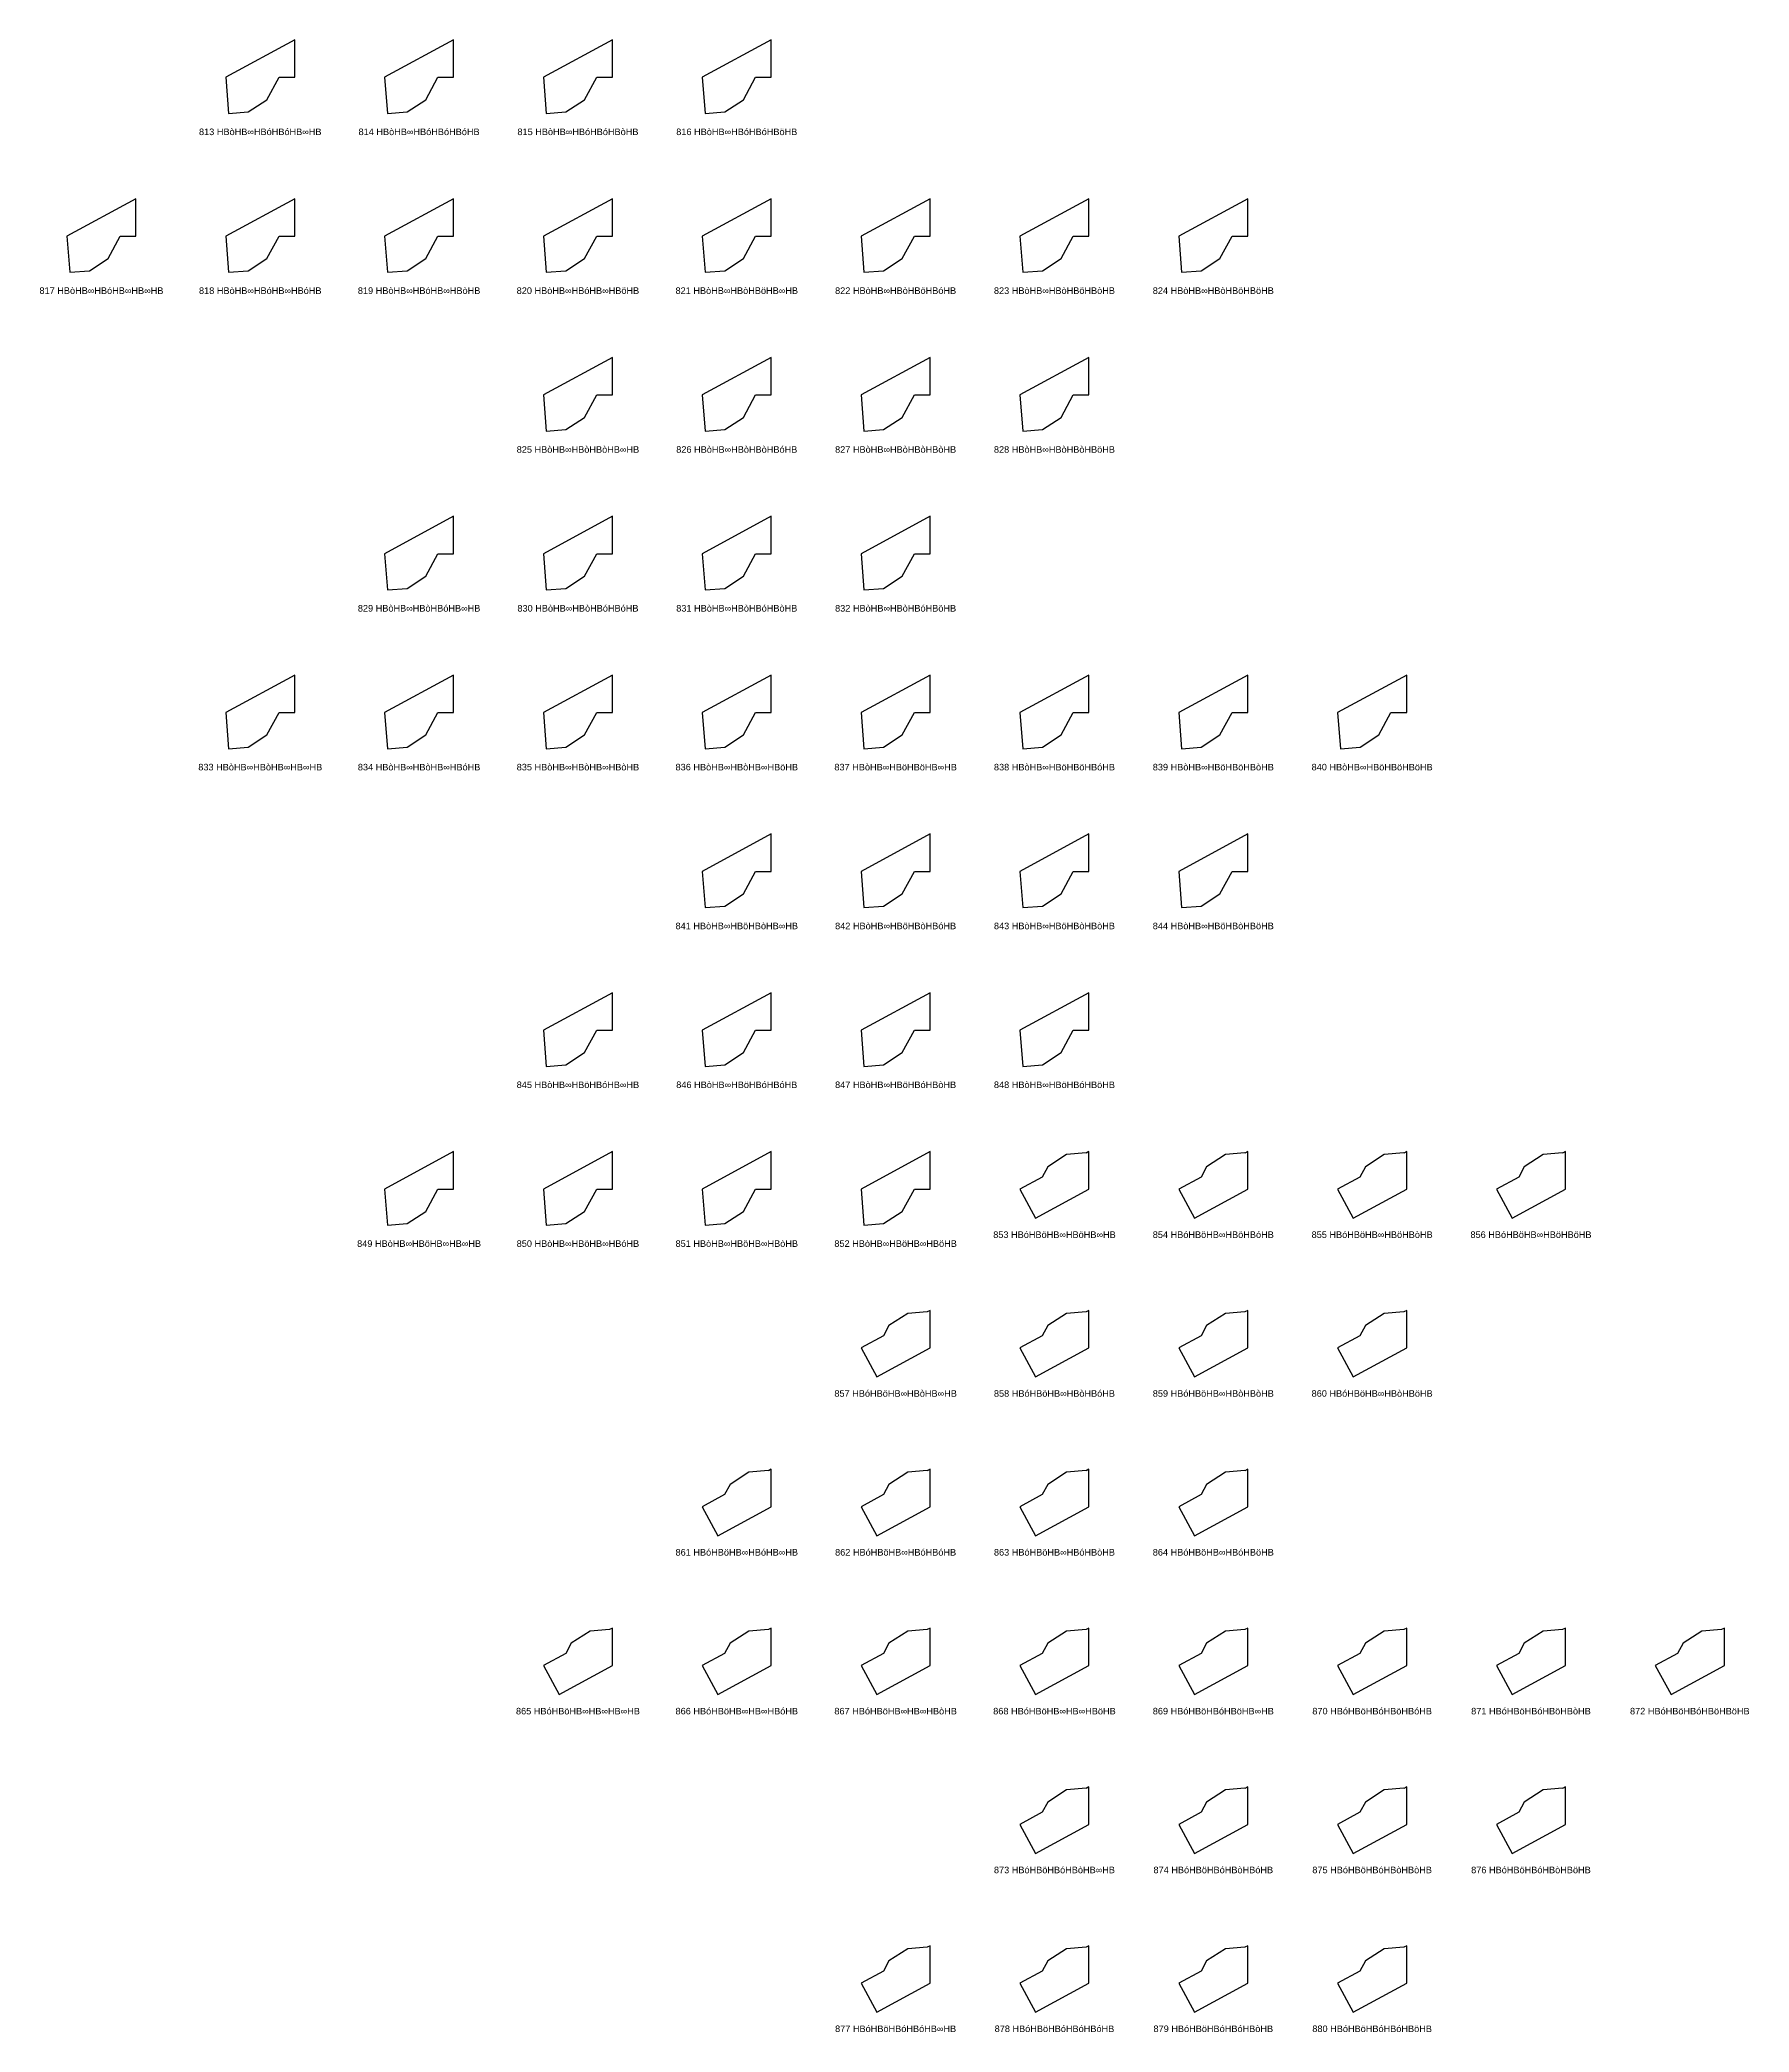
# Model space of a CAD drawing. Header units: millimetres. Extents: x 122552 to 1654769, y -10280102 to 62068.
# Drawn here: x 1289914 to 1576684, y -7680545 to -7346262 of the extents above; entities that cross this region are included whole.
import ezdxf
from ezdxf.enums import TextEntityAlignment as Align

# ---------------------------------------------------------------- set-up
doc = ezdxf.new("R2010")
doc.units = ezdxf.units.MM
doc.styles.add('Arial', font='arial_0.ttf')

msp = doc.modelspace()

# ---------------------------------------------------------------- linework, layer by layer
for points in [[(1330050, -7352551), (1332686, -7352551), (1332686, -7346262), (1321099, -7352551), (1321579, -7358609), (1324867, -7358348), (1328013, -7356303)], [(1356698, -7352551), (1359335, -7352551), (1359335, -7346262), (1347747, -7352551), (1348228, -7358609), (1351516, -7358348), (1354662, -7356303)], [(1383347, -7352551), (1385983, -7352551), (1385983, -7346262), (1374396, -7352551), (1374876, -7358609), (1378164, -7358348), (1381311, -7356303)], [(1409996, -7352551), (1412632, -7352551), (1412632, -7346262), (1401045, -7352551), (1401525, -7358609), (1404813, -7358348), (1407959, -7356303)], [(1303401, -7379199), (1306037, -7379199), (1306037, -7372911), (1294450, -7379199), (1294930, -7385258), (1298218, -7384997), (1301365, -7382952)], [(1330050, -7379199), (1332686, -7379199), (1332686, -7372911), (1321099, -7379199), (1321579, -7385258), (1324867, -7384997), (1328013, -7382952)], [(1356698, -7379199), (1359335, -7379199), (1359335, -7372911), (1347747, -7379199), (1348228, -7385258), (1351516, -7384997), (1354662, -7382952)], [(1383347, -7379199), (1385983, -7379199), (1385983, -7372911), (1374396, -7379199), (1374876, -7385258), (1378164, -7384997), (1381311, -7382952)], [(1409996, -7379199), (1412632, -7379199), (1412632, -7372911), (1401045, -7379199), (1401525, -7385258), (1404813, -7384997), (1407959, -7382952)], [(1436644, -7379199), (1439281, -7379199), (1439281, -7372911), (1427693, -7379199), (1428174, -7385258), (1431462, -7384997), (1434608, -7382952)], [(1463293, -7379199), (1465929, -7379199), (1465929, -7372911), (1454342, -7379199), (1454822, -7385258), (1458110, -7384997), (1461257, -7382952)], [(1489942, -7379199), (1492578, -7379199), (1492578, -7372911), (1480991, -7379199), (1481471, -7385258), (1484759, -7384997), (1487905, -7382952)], [(1383347, -7405848), (1385983, -7405848), (1385983, -7399560), (1374396, -7405848), (1374876, -7411906), (1378164, -7411646), (1381311, -7409601)], [(1409996, -7405848), (1412632, -7405848), (1412632, -7399560), (1401045, -7405848), (1401525, -7411906), (1404813, -7411646), (1407959, -7409601)], [(1436644, -7405848), (1439281, -7405848), (1439281, -7399560), (1427693, -7405848), (1428174, -7411906), (1431462, -7411646), (1434608, -7409601)], [(1463293, -7405848), (1465929, -7405848), (1465929, -7399560), (1454342, -7405848), (1454822, -7411906), (1458110, -7411646), (1461257, -7409601)], [(1356698, -7432497), (1359335, -7432497), (1359335, -7426208), (1347747, -7432497), (1348228, -7438555), (1351516, -7438294), (1354662, -7436249)], [(1383347, -7432497), (1385983, -7432497), (1385983, -7426208), (1374396, -7432497), (1374876, -7438555), (1378164, -7438294), (1381311, -7436249)], [(1409996, -7432497), (1412632, -7432497), (1412632, -7426208), (1401045, -7432497), (1401525, -7438555), (1404813, -7438294), (1407959, -7436249)], [(1436644, -7432497), (1439281, -7432497), (1439281, -7426208), (1427693, -7432497), (1428174, -7438555), (1431462, -7438294), (1434608, -7436249)], [(1330050, -7459145), (1332686, -7459145), (1332686, -7452857), (1321099, -7459145), (1321579, -7465204), (1324867, -7464943), (1328013, -7462898)], [(1356698, -7459145), (1359335, -7459145), (1359335, -7452857), (1347747, -7459145), (1348228, -7465204), (1351516, -7464943), (1354662, -7462898)], [(1383347, -7459145), (1385983, -7459145), (1385983, -7452857), (1374396, -7459145), (1374876, -7465204), (1378164, -7464943), (1381311, -7462898)], [(1409996, -7459145), (1412632, -7459145), (1412632, -7452857), (1401045, -7459145), (1401525, -7465204), (1404813, -7464943), (1407959, -7462898)], [(1436644, -7459145), (1439281, -7459145), (1439281, -7452857), (1427693, -7459145), (1428174, -7465204), (1431462, -7464943), (1434608, -7462898)], [(1463293, -7459145), (1465929, -7459145), (1465929, -7452857), (1454342, -7459145), (1454822, -7465204), (1458110, -7464943), (1461257, -7462898)], [(1489942, -7459145), (1492578, -7459145), (1492578, -7452857), (1480991, -7459145), (1481471, -7465204), (1484759, -7464943), (1487905, -7462898)], [(1516590, -7459145), (1519227, -7459145), (1519227, -7452857), (1507639, -7459145), (1508120, -7465204), (1511408, -7464943), (1514554, -7462898)], [(1409996, -7485794), (1412632, -7485794), (1412632, -7479506), (1401045, -7485794), (1401525, -7491852), (1404813, -7491592), (1407959, -7489547)], [(1436644, -7485794), (1439281, -7485794), (1439281, -7479506), (1427693, -7485794), (1428174, -7491852), (1431462, -7491592), (1434608, -7489547)], [(1463293, -7485794), (1465929, -7485794), (1465929, -7479506), (1454342, -7485794), (1454822, -7491852), (1458110, -7491592), (1461257, -7489547)], [(1489942, -7485794), (1492578, -7485794), (1492578, -7479506), (1480991, -7485794), (1481471, -7491852), (1484759, -7491592), (1487905, -7489547)], [(1383347, -7512443), (1385983, -7512443), (1385983, -7506154), (1374396, -7512443), (1374876, -7518501), (1378164, -7518240), (1381311, -7516195)], [(1409996, -7512443), (1412632, -7512443), (1412632, -7506154), (1401045, -7512443), (1401525, -7518501), (1404813, -7518240), (1407959, -7516195)], [(1436644, -7512443), (1439281, -7512443), (1439281, -7506154), (1427693, -7512443), (1428174, -7518501), (1431462, -7518240), (1434608, -7516195)], [(1463293, -7512443), (1465929, -7512443), (1465929, -7506154), (1454342, -7512443), (1454822, -7518501), (1458110, -7518240), (1461257, -7516195)], [(1356698, -7539091), (1359335, -7539091), (1359335, -7532803), (1347747, -7539091), (1348228, -7545150), (1351516, -7544889), (1354662, -7542844)], [(1383347, -7539091), (1385983, -7539091), (1385983, -7532803), (1374396, -7539091), (1374876, -7545150), (1378164, -7544889), (1381311, -7542844)], [(1409996, -7539091), (1412632, -7539091), (1412632, -7532803), (1401045, -7539091), (1401525, -7545150), (1404813, -7544889), (1407959, -7542844)], [(1436644, -7539091), (1439281, -7539091), (1439281, -7532803), (1427693, -7539091), (1428174, -7545150), (1431462, -7544889), (1434608, -7542844)], [(1456978, -7543949), (1465929, -7539091), (1465929, -7532803), (1465451, -7533063), (1465449, -7533033), (1462161, -7533294), (1459015, -7535339), (1458079, -7537064), (1454342, -7539091)], [(1483627, -7543949), (1492578, -7539091), (1492578, -7532803), (1492100, -7533063), (1492097, -7533033), (1488810, -7533294), (1485663, -7535339), (1484727, -7537064), (1480991, -7539091)], [(1510276, -7543949), (1519227, -7539091), (1519227, -7532803), (1518748, -7533063), (1518746, -7533033), (1515458, -7533294), (1512312, -7535339), (1511376, -7537064), (1507639, -7539091)], [(1536924, -7543949), (1545875, -7539091), (1545875, -7532803), (1545397, -7533063), (1545395, -7533033), (1542107, -7533294), (1538961, -7535339), (1538025, -7537064), (1534288, -7539091)], [(1430330, -7570598), (1439281, -7565740), (1439281, -7559452), (1438802, -7559711), (1438800, -7559682), (1435512, -7559943), (1432366, -7561988), (1431430, -7563712), (1427693, -7565740)], [(1456978, -7570598), (1465929, -7565740), (1465929, -7559452), (1465451, -7559711), (1465449, -7559682), (1462161, -7559943), (1459015, -7561988), (1458079, -7563712), (1454342, -7565740)], [(1483627, -7570598), (1492578, -7565740), (1492578, -7559452), (1492100, -7559711), (1492097, -7559682), (1488810, -7559943), (1485663, -7561988), (1484727, -7563712), (1480991, -7565740)], [(1510276, -7570598), (1519227, -7565740), (1519227, -7559452), (1518748, -7559711), (1518746, -7559682), (1515458, -7559943), (1512312, -7561988), (1511376, -7563712), (1507639, -7565740)], [(1403681, -7597246), (1412632, -7592389), (1412632, -7586100), (1412154, -7586360), (1412151, -7586330), (1408864, -7586591), (1405717, -7588636), (1404781, -7590361), (1401045, -7592389)], [(1430330, -7597246), (1439281, -7592389), (1439281, -7586100), (1438802, -7586360), (1438800, -7586330), (1435512, -7586591), (1432366, -7588636), (1431430, -7590361), (1427693, -7592389)], [(1456978, -7597246), (1465929, -7592389), (1465929, -7586100), (1465451, -7586360), (1465449, -7586330), (1462161, -7586591), (1459015, -7588636), (1458079, -7590361), (1454342, -7592389)], [(1483627, -7597246), (1492578, -7592389), (1492578, -7586100), (1492100, -7586360), (1492097, -7586330), (1488810, -7586591), (1485663, -7588636), (1484727, -7590361), (1480991, -7592389)], [(1377032, -7623895), (1385983, -7619037), (1385983, -7612749), (1385505, -7613009), (1385503, -7612979), (1382215, -7613240), (1379069, -7615285), (1378133, -7617010), (1374396, -7619037)], [(1403681, -7623895), (1412632, -7619037), (1412632, -7612749), (1412154, -7613009), (1412151, -7612979), (1408864, -7613240), (1405717, -7615285), (1404781, -7617010), (1401045, -7619037)], [(1430330, -7623895), (1439281, -7619037), (1439281, -7612749), (1438802, -7613009), (1438800, -7612979), (1435512, -7613240), (1432366, -7615285), (1431430, -7617010), (1427693, -7619037)], [(1456978, -7623895), (1465929, -7619037), (1465929, -7612749), (1465451, -7613009), (1465449, -7612979), (1462161, -7613240), (1459015, -7615285), (1458079, -7617010), (1454342, -7619037)], [(1483627, -7623895), (1492578, -7619037), (1492578, -7612749), (1492100, -7613009), (1492097, -7612979), (1488810, -7613240), (1485663, -7615285), (1484727, -7617010), (1480991, -7619037)], [(1510276, -7623895), (1519227, -7619037), (1519227, -7612749), (1518748, -7613009), (1518746, -7612979), (1515458, -7613240), (1512312, -7615285), (1511376, -7617010), (1507639, -7619037)], [(1536924, -7623895), (1545875, -7619037), (1545875, -7612749), (1545397, -7613009), (1545395, -7612979), (1542107, -7613240), (1538961, -7615285), (1538025, -7617010), (1534288, -7619037)], [(1563573, -7623895), (1572524, -7619037), (1572524, -7612749), (1572046, -7613009), (1572043, -7612979), (1568756, -7613240), (1565609, -7615285), (1564673, -7617010), (1560937, -7619037)], [(1456978, -7650544), (1465929, -7645686), (1465929, -7639398), (1465451, -7639657), (1465449, -7639628), (1462161, -7639889), (1459015, -7641934), (1458079, -7643658), (1454342, -7645686)], [(1483627, -7650544), (1492578, -7645686), (1492578, -7639398), (1492100, -7639657), (1492097, -7639628), (1488810, -7639889), (1485663, -7641934), (1484727, -7643658), (1480991, -7645686)], [(1510276, -7650544), (1519227, -7645686), (1519227, -7639398), (1518748, -7639657), (1518746, -7639628), (1515458, -7639889), (1512312, -7641934), (1511376, -7643658), (1507639, -7645686)], [(1536924, -7650544), (1545875, -7645686), (1545875, -7639398), (1545397, -7639657), (1545395, -7639628), (1542107, -7639889), (1538961, -7641934), (1538025, -7643658), (1534288, -7645686)], [(1430330, -7677192), (1439281, -7672335), (1439281, -7666046), (1438802, -7666306), (1438800, -7666276), (1435512, -7666537), (1432366, -7668582), (1431430, -7670307), (1427693, -7672335)], [(1456978, -7677192), (1465929, -7672335), (1465929, -7666046), (1465451, -7666306), (1465449, -7666276), (1462161, -7666537), (1459015, -7668582), (1458079, -7670307), (1454342, -7672335)], [(1483627, -7677192), (1492578, -7672335), (1492578, -7666046), (1492100, -7666306), (1492097, -7666276), (1488810, -7666537), (1485663, -7668582), (1484727, -7670307), (1480991, -7672335)], [(1510276, -7677192), (1519227, -7672335), (1519227, -7666046), (1518748, -7666306), (1518746, -7666276), (1515458, -7666537), (1512312, -7668582), (1511376, -7670307), (1507639, -7672335)]]:
    msp.add_lwpolyline(points, close=True)

# ---------------------------------------------------------------- texts
at = {"style": 'Arial'}
for s, p in [('813 HBòHB∞HBóHBóHB∞HB', (1326892, -7361696)), ('814 HBòHB∞HBóHBóHBóHB', (1353541, -7361696)), ('815 HBòHB∞HBóHBóHBòHB', (1380190, -7361696)), ('816 HBòHB∞HBóHBóHBöHB', (1406838, -7361696)), ('817 HBòHB∞HBóHB∞HB∞HB', (1300244, -7388344)), ('818 HBòHB∞HBóHB∞HBóHB', (1326892, -7388344)), ('819 HBòHB∞HBóHB∞HBòHB', (1353541, -7388344)), ('820 HBòHB∞HBóHB∞HBöHB', (1380190, -7388344)), ('821 HBòHB∞HBòHBöHB∞HB', (1406838, -7388344)), ('822 HBòHB∞HBòHBöHBóHB', (1433487, -7388344)), ('823 HBòHB∞HBòHBöHBòHB', (1460136, -7388344)), ('824 HBòHB∞HBòHBöHBöHB', (1486784, -7388344)), ('825 HBòHB∞HBòHBòHB∞HB', (1380190, -7414993)), ('826 HBòHB∞HBòHBòHBóHB', (1406838, -7414993)), ('827 HBòHB∞HBòHBòHBòHB', (1433487, -7414993)), ('828 HBòHB∞HBòHBòHBöHB', (1460136, -7414993)), ('829 HBòHB∞HBòHBóHB∞HB', (1353541, -7441642)), ('830 HBòHB∞HBòHBóHBóHB', (1380190, -7441642)), ('831 HBòHB∞HBòHBóHBòHB', (1406838, -7441642)), ('832 HBòHB∞HBòHBóHBöHB', (1433487, -7441642)), ('833 HBòHB∞HBòHB∞HB∞HB', (1326892, -7468290)), ('834 HBòHB∞HBòHB∞HBóHB', (1353541, -7468290)), ('835 HBòHB∞HBòHB∞HBòHB', (1380190, -7468290)), ('836 HBòHB∞HBòHB∞HBöHB', (1406838, -7468290)), ('837 HBòHB∞HBöHBöHB∞HB', (1433487, -7468290)), ('838 HBòHB∞HBöHBöHBóHB', (1460136, -7468290)), ('839 HBòHB∞HBöHBöHBòHB', (1486784, -7468290)), ('840 HBòHB∞HBöHBöHBöHB', (1513433, -7468290)), ('841 HBòHB∞HBöHBòHB∞HB', (1406838, -7494939)), ('842 HBòHB∞HBöHBòHBóHB', (1433487, -7494939)), ('843 HBòHB∞HBöHBòHBòHB', (1460136, -7494939)), ('844 HBòHB∞HBöHBòHBöHB', (1486784, -7494939)), ('845 HBòHB∞HBöHBóHB∞HB', (1380190, -7521588)), ('846 HBòHB∞HBöHBóHBóHB', (1406838, -7521588)), ('847 HBòHB∞HBöHBóHBòHB', (1433487, -7521588)), ('848 HBòHB∞HBöHBóHBöHB', (1460136, -7521588)), ('849 HBòHB∞HBöHB∞HB∞HB', (1353541, -7548236)), ('850 HBòHB∞HBöHB∞HBóHB', (1380190, -7548236)), ('851 HBòHB∞HBöHB∞HBòHB', (1406838, -7548236)), ('852 HBòHB∞HBöHB∞HBöHB', (1433487, -7548236)), ('853 HBóHBöHB∞HBöHB∞HB', (1460136, -7546736)), ('854 HBóHBöHB∞HBöHBóHB', (1486784, -7546736)), ('855 HBóHBöHB∞HBöHBòHB', (1513433, -7546736)), ('856 HBóHBöHB∞HBöHBöHB', (1540082, -7546736)), ('857 HBóHBöHB∞HBòHB∞HB', (1433487, -7573384)), ('858 HBóHBöHB∞HBòHBóHB', (1460136, -7573384)), ('859 HBóHBöHB∞HBòHBòHB', (1486784, -7573384)), ('860 HBóHBöHB∞HBòHBöHB', (1513433, -7573384)), ('861 HBóHBöHB∞HBóHB∞HB', (1406838, -7600033)), ('862 HBóHBöHB∞HBóHBóHB', (1433487, -7600033)), ('863 HBóHBöHB∞HBóHBòHB', (1460136, -7600033)), ('864 HBóHBöHB∞HBóHBöHB', (1486784, -7600033)), ('865 HBóHBöHB∞HB∞HB∞HB', (1380190, -7626682)), ('866 HBóHBöHB∞HB∞HBóHB', (1406838, -7626682)), ('867 HBóHBöHB∞HB∞HBòHB', (1433487, -7626682)), ('868 HBóHBöHB∞HB∞HBöHB', (1460136, -7626682)), ('869 HBóHBöHBóHBöHB∞HB', (1486784, -7626682)), ('870 HBóHBöHBóHBöHBóHB', (1513433, -7626682)), ('871 HBóHBöHBóHBöHBòHB', (1540082, -7626682)), ('872 HBóHBöHBóHBöHBöHB', (1566730, -7626682)), ('873 HBóHBöHBóHBòHB∞HB', (1460136, -7653330)), ('874 HBóHBöHBóHBòHBóHB', (1486784, -7653330)), ('875 HBóHBöHBóHBòHBòHB', (1513433, -7653330)), ('876 HBóHBöHBóHBòHBöHB', (1540082, -7653330)), ('877 HBóHBöHBóHBóHB∞HB', (1433487, -7679979)), ('878 HBóHBöHBóHBóHBóHB', (1460136, -7679979)), ('879 HBóHBöHBóHBóHBòHB', (1486784, -7679979)), ('880 HBóHBöHBóHBóHBöHB', (1513433, -7679979))]:
    msp.add_text(s, height=1100, dxfattribs=at).set_placement(p, align=Align.MIDDLE_CENTER)

doc.saveas('drawing.dxf')
